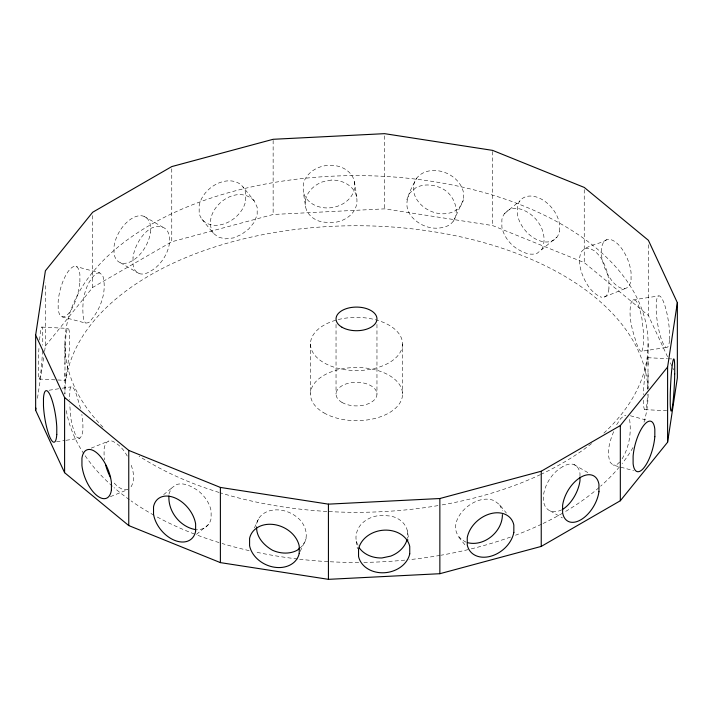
<?xml version="1.0" encoding="UTF-8"?>
<svg xmlns="http://www.w3.org/2000/svg" width="713" height="713" viewBox="0 0 713 713"><rect width="100%" height="100%" fill="white"/><g stroke="black" fill="none" stroke-linecap="round" stroke-linejoin="round"><path stroke-width="0.53" stroke-dasharray="3.56 2.67" d="M647.948 388.585A291.599 168.357 0 0 0 351.732 225.763A291.599 168.357 0 0 0 64.901 394.093L65.035 356.75A26.114 1.043 -88.4 0 1 66.149 333.024M648.099 343.969L647.965 381.312A26.114 1.043 -88.4 0 1 647.716 389.369M66.149 333.06L67.147 329.228A26.105 3.128 -85.1 0 1 69.607 335.948L69.607 343.345A26.105 3.128 -85.1 0 1 67.147 369.298L66.149 375.671A26.114 1.043 -88.4 0 1 65.035 378.059L64.901 373.354M37.468 398.309L43.743 356.874M44.571 351.42L45.4 345.965L45.4 282.945M168.936 494.127L171.245 488.387L175.906 484.733C183.375 482.122 190.505 485.892 196.699 489.76A26.105 18.288 46.1 0 1 211.119 511.007L211.119 518.467A26.105 18.288 46.1 0 1 196.699 529.795M541.755 249.684C550.08 232.278 534.411 210.433 516.301 208.267A26.105 18.288 46.1 0 0 501.881 219.595L501.881 226.992A26.105 18.288 46.1 0 0 516.301 248.302C522.486 252.179 529.634 255.94 537.094 253.329L556.933 237.162M299.612 548.235C310.511 540.597 306.759 524.75 297.374 517.513A26.096 20.668 23.5 0 0 272.455 510.205C264.131 511.212 255.709 517.986 256.591 526.987M406.793 199.649L409.877 192.956L415.626 187.911A26.096 20.668 23.5 0 1 440.545 187.813C458.281 194.943 464.413 225.05 440.545 227.857A26.096 20.668 23.5 0 1 415.626 220.549C399.993 207.635 408.54 193.41 416.766 178.116M254.434 527.905L259.523 516.943M300.155 551.452L306.207 538.413M453.477 221.128L463.414 199.685L463.414 192.287A26.087 20.579 24.9 0 0 438.593 170.844A26.087 20.579 24.9 0 0 413.772 184.605L413.772 192.011A26.087 20.579 24.9 0 0 438.593 213.454A26.087 20.579 24.9 0 0 463.414 199.685M613.67 431.659C609.722 441.169 606.335 452.309 610.212 462.38L613.216 465.152L633.652 470.651M80.551 408.478L77.307 397.542A26.096 5.178 81.8 0 0 71.059 386.847L69.981 389.2L69.517 399.922M641.941 351.215C645.372 340.912 642.939 329.246 641.941 318.577A26.096 5.178 81.8 0 0 635.693 300.476L633.099 299.897L631.139 302.392C628.18 315.137 631.682 328.39 635.693 340.529A26.096 5.178 81.8 0 0 641.941 351.215L667.216 347.311M616.656 424.734L620.47 418.789L624.285 415.421L625.907 415.233M622.101 458.851C629.526 446.757 631.771 431.258 629.249 417.417M66.122 440.295L79.901 438.165L81.861 435.67L82.913 430.411L82.913 423.014L81.861 414.369M45.4 345.965L92.672 287.437L171.762 241.769L273.141 214.479L384.574 208.856L492.612 225.566L584.241 262.607L648.402 315.511L667.546 356.758M619.704 462.077L616.656 464.769L613.216 465.152M606.701 239.746C598.911 244.559 588.189 244.506 581.674 251.422C578.029 258.079 579.509 265.851 581.674 272.731C585.168 282.384 590.658 292.241 600.284 296.786M163.651 494.644L171.245 488.387M504.546 213.57L519.92 200.888M196.494 534.358L208.454 524.492M131.085 486.827C135.399 479.493 133.411 470.348 130.274 462.88M91.175 448.147L108.679 441.08M110.399 496.658L127.823 489.617L123.153 489.671L117.832 486.819L114.044 482.951M604.321 296.982L625.943 288.248M61.951 316.732L85.72 323.132L88.715 322.641C100.123 310.93 107.44 291.884 102.788 275.681L99.784 272.919L76.122 266.546M331.099 180.095L322.231 181.958A26.105 21.087 -14.4 0 0 305.601 199.658M49.081 390.243L61.166 388.371M62.272 388.202L71.059 386.847M633.099 299.897L658.536 295.966M56.585 441.775L65.061 440.456M99.784 272.919L96.344 273.293C83.537 284.701 81.246 304.54 83.751 320.645L85.72 323.132M585.177 248.445L589.847 248.391L595.168 251.243L600.284 256.751A26.105 10.962 70.9 0 1 608.929 281.394L608.92 288.792M41.987 327.107L68.296 328.435M647.68 357.703L667.377 358.692M668.464 358.746L671.753 358.915M39.063 379.04L56.568 379.922M57.664 379.976L65.32 380.359M644.704 409.627L666.628 410.733M79.901 438.165L77.307 437.577A26.096 5.178 81.8 0 1 71.059 419.485L69.633 403.95M630.381 415.759L646.914 420.215M466.177 542.245C437.88 528.003 472.799 490.606 494.715 500.927L499.742 504.857L506.382 513.075M144.079 216.378L162.742 227.153M573.974 464.573L588.902 473.2M120.363 262.705L139.026 273.489M550.258 510.909L562.388 517.914M201.975 219.23L213.258 233.204L218.285 237.135L225.344 238.855L233.409 237.937L241.475 234.443L248.739 229.016L254.247 222.215L257.179 214.658L257.179 207.26L254.247 200.914L242.928 186.904M254.247 200.914C235.896 181.521 200.112 210.852 213.258 233.204M458.753 537.156L466.079 546.22M127.244 456.062C123.902 449.823 119.133 444.359 112.716 441.276A26.105 10.962 70.9 0 0 104.071 449.261L104.08 456.668A26.105 10.962 70.9 0 0 104.49 459.769M670.345 362.792L672.216 366.821M672.68 367.828L673.616 369.842M358.113 545.285C354.45 539.572 355.867 532.13 359.316 526.657A26.114 21.292 -4.9 0 1 381.901 515.365L390.769 516.069A26.105 21.087 -14.4 0 1 407.399 530.962L408.799 540.267M499.742 504.857L502.407 510.882M356.785 196.984L354.45 181.61A26.087 21.221 -8.6 0 0 328.853 165.3A26.087 21.221 -8.6 0 0 303.257 184.195L303.257 191.601L305.61 207.1A26.105 21.087 -14.4 0 0 322.231 221.993L331.099 222.697A26.114 21.292 -4.9 0 0 353.684 211.404C358.006 205.014 358.131 196.476 353.684 190.104A26.114 21.292 -4.9 0 0 331.099 180.059M356.215 541.078L357.382 548.76M648.099 364.708L647.965 360.003A26.114 1.043 -88.4 0 0 646.851 362.391L645.853 368.799A26.105 3.128 -85.1 0 0 643.393 394.672M648.402 244.746L648.402 315.511M648.099 373.354L648.099 388.638M643.393 400.26L643.393 402.114A26.105 3.128 -85.1 0 0 645.853 408.834L646.851 405.002A26.114 1.043 -88.4 0 0 647.493 394.619M584.241 189.631L584.241 262.607M579.972 476.15L579.972 473.37A26.114 14.322 -62.4 0 0 562.691 466.774M492.612 151.486L492.612 225.566M407.39 530.962L407.39 538.368M402.542 343.969A46.042 26.586 0 0 1 333.479 366.99A46.042 26.586 0 0 1 333.479 320.948A46.042 26.586 0 0 1 402.542 343.969L402.542 394.093M384.574 135.88L384.574 208.856M376.963 324.433L376.963 394.093M354.45 181.61L354.45 189.007A26.087 21.221 -8.6 0 1 328.853 207.911A26.087 21.221 -8.6 0 1 303.257 191.601M336.037 324.433L336.037 394.093M310.458 343.969L310.458 394.093M305.61 199.693L305.61 207.1M273.141 140.399L273.141 214.479M171.762 168.794L171.762 241.769M133.028 257.295L133.028 264.692A26.114 14.322 -62.4 0 0 150.309 271.288A26.114 15.802 -57.5 0 0 169.373 243.712L169.364 236.315A26.114 15.802 -57.5 0 0 150.309 228.686A26.114 14.322 -62.4 0 0 133.028 257.295M92.672 215.567L92.672 287.437M64.901 343.969L64.901 364.708M648.099 394.093A291.599 168.357 0 0 1 643.812 422.88M632.984 447.595A291.599 168.357 0 0 1 622.11 463.575M619.419 466.908A291.599 168.357 0 0 1 600.622 486.177M598.956 487.63A291.599 168.357 0 0 1 564.607 512.023M562.691 513.137A291.599 168.357 0 0 1 542.495 523.761M541.488 524.233A291.599 168.357 0 0 1 515.526 535.213M510.49 537.058A291.599 168.357 0 0 1 470.206 549.126M468.093 549.634A291.599 168.357 0 0 1 441.151 555.204M440.099 555.382A291.599 168.357 0 0 1 409.066 559.687M404.726 560.133A291.599 168.357 0 0 1 363.104 562.405M358.701 562.441A291.599 168.357 0 0 1 330.11 561.755M327.918 561.639A291.599 168.357 0 0 1 299.612 559.215M297.455 558.965A291.599 168.357 0 0 1 254.496 551.809M249.149 550.623A291.599 168.357 0 0 1 222.073 543.493M219.043 542.566A291.599 168.357 0 0 1 196.476 534.839M194.497 534.073A291.599 168.357 0 0 1 154.953 515.766M154.017 515.241A291.599 168.357 0 0 1 131.085 500.9M129.285 499.617A291.599 168.357 0 0 1 114.044 487.63M112.378 486.177A291.599 168.357 0 0 1 84.589 454.912M83.982 454.003A291.599 168.357 0 0 1 65.953 408.406M102.966 427.14A291.599 168.357 0 0 1 172.68 213.276A291.599 168.357 0 0 1 549.527 217.777A291.599 168.357 0 0 1 603.866 433.121M591.567 443.593A291.599 168.357 0 0 1 541.488 474.109M540.525 474.564A291.599 168.357 0 0 1 441.151 505.071M437.987 505.615A291.599 168.357 0 0 1 327.918 511.515M326.821 511.453A291.599 168.357 0 0 1 220.05 492.754M219.043 492.442A291.599 168.357 0 0 1 139.071 456.151M39.563 340.092A26.087 1.854 -87.1 0 1 42.762 334.593L42.762 341.99A26.087 1.854 -87.1 0 1 42.691 345.154M42.495 350.725A26.087 1.854 -87.1 0 1 40.133 376.66A26.087 1.854 -87.1 0 1 38.288 371.544L38.288 364.147A26.087 1.854 -87.1 0 1 39.063 346.393M608.929 288.854A26.105 10.962 70.9 0 1 600.284 296.84M561.746 509.848A26.114 15.802 -57.5 0 1 543.627 501.756L543.636 494.35A26.114 15.802 -57.5 0 1 562.691 466.73M669.525 339.664L669.525 332.267A26.087 5.517 81.2 0 0 662.876 300.333A26.087 5.517 81.2 0 0 656.227 303.604L656.227 311.002A26.087 5.517 81.2 0 0 662.876 342.935A26.087 5.517 81.2 0 0 669.525 339.664M631.058 279.844L631.058 272.446A26.087 12.219 68 0 0 616.317 242.696A26.087 12.219 68 0 0 601.585 248.142L601.585 255.539A26.087 12.219 68 0 0 616.317 285.298A26.087 12.219 68 0 0 631.058 279.844M559.473 231.235L559.473 223.837A26.087 17.451 50.5 0 0 538.431 197.724A26.087 17.451 50.5 0 0 517.38 206.815L517.38 214.212A26.087 17.451 50.5 0 0 538.431 240.326A26.087 17.451 50.5 0 0 559.473 231.235M245.744 200.496L245.744 193.098A26.087 19.304 -38.9 0 0 222.456 181.762A26.087 19.304 -38.9 0 0 199.168 205.638L199.168 213.035A26.087 19.304 -38.9 0 0 222.456 224.372A26.087 19.304 -38.9 0 0 245.744 200.496M150.39 232.75L150.39 225.353A26.087 15.062 -60 0 0 132.217 218.24A26.087 15.062 -60 0 0 114.053 246.333L114.053 253.73A26.087 15.062 -60 0 0 132.217 260.842A26.087 15.062 -60 0 0 150.39 232.75M79.892 281.893L79.892 274.496A26.087 9.002 -74.9 0 0 69.036 270.334A26.087 9.002 -74.9 0 0 58.172 301.385L58.172 308.782A26.087 9.002 -74.9 0 0 69.036 312.945A26.087 9.002 -74.9 0 0 79.892 281.893M323.943 412.889A46.042 26.586 0 0 0 400.973 400.973A46.042 26.586 0 0 0 344.584 368.416A46.042 26.586 0 0 0 323.943 412.889M342.026 402.444A20.463 11.818 0 0 0 376.268 397.15A20.463 11.818 0 0 0 351.206 382.685A20.463 11.818 0 0 0 342.026 402.444"/><path stroke-width="1.07" d="M35.65 335.11L45.4 270.78L92.672 212.251L171.762 166.584L273.141 139.293L384.574 133.661L492.612 150.381L584.241 187.421L648.402 240.317L677.35 302.695L677.35 377.89L667.6 442.22L620.328 500.749L541.238 546.416L439.859 573.707L328.426 579.339L220.388 562.619L128.759 525.579L64.598 472.683L35.65 410.305L35.65 335.11L64.598 397.489L64.598 472.683M35.65 410.305L35.98 408.121M667.6 442.22L667.6 367.035L677.35 302.695M64.598 397.489L128.759 450.393L220.388 487.434L328.426 504.144L439.859 498.521L541.238 471.231L620.328 425.563L667.6 367.035M299.612 548.235L297.374 550.151A26.096 20.668 23.5 0 1 272.455 550.24C264.416 545.605 256.707 537.673 256.591 527.914M195.959 529.661C180.469 527.308 167.92 511.649 168.936 495.972M468.093 542.798C484.644 546.595 502.531 531.408 502.407 514.581M620.328 425.563L620.328 500.749M579.972 477.068L579.972 480.767A26.114 14.322 -62.4 0 1 562.691 509.376M541.238 471.231L541.238 546.416M439.859 498.521L439.859 573.707M328.426 504.144L328.426 579.339M220.388 487.434L220.388 562.619M128.759 450.393L128.759 525.579M407.176 539.286A26.105 21.087 -14.4 0 1 390.769 556.104L381.901 557.967A26.114 21.292 -4.9 0 1 359.316 547.958M110.595 477.692A26.105 10.962 70.9 0 1 105.676 465.161M674.712 373.915L674.712 366.518A26.087 1.854 -87.1 0 0 672.475 363.692A26.087 1.854 -87.1 0 0 670.238 396.071L670.238 403.469A26.087 1.854 -87.1 0 0 672.475 406.294A26.087 1.854 -87.1 0 0 674.712 373.915M654.828 436.677L654.828 429.279A26.087 9.002 -74.9 0 0 643.964 425.117A26.087 9.002 -74.9 0 0 633.108 456.168L633.108 463.566A26.087 9.002 -74.9 0 0 643.964 467.728A26.087 9.002 -74.9 0 0 654.828 436.677M598.947 491.729L598.947 484.332A26.087 15.062 -60 0 0 580.783 477.22A26.087 15.062 -60 0 0 562.61 505.312L562.61 512.709A26.087 15.062 -60 0 0 580.783 519.822A26.087 15.062 -60 0 0 598.947 491.729M513.832 532.424L513.832 525.026A26.087 19.304 -38.9 0 0 490.544 513.699A26.087 19.304 -38.9 0 0 467.256 537.566L467.256 544.964A26.087 19.304 -38.9 0 0 490.544 556.3A26.087 19.304 -38.9 0 0 513.832 532.424M409.743 553.867L409.743 546.47A26.087 21.221 -8.6 0 0 384.147 530.151A26.087 21.221 -8.6 0 0 358.55 549.055L358.55 556.452A26.087 21.221 -8.6 0 0 384.147 572.762A26.087 21.221 -8.6 0 0 409.743 553.867M299.228 553.457L299.228 546.051A26.087 20.579 24.9 0 0 274.407 524.608A26.087 20.579 24.9 0 0 249.586 538.377L249.586 545.775A26.087 20.579 24.9 0 0 274.407 567.218A26.087 20.579 24.9 0 0 299.228 553.457M195.62 531.247L195.62 523.85A26.087 17.451 50.5 0 0 174.569 497.736A26.087 17.451 50.5 0 0 153.527 506.827L153.527 514.225A26.087 17.451 50.5 0 0 174.569 540.338A26.087 17.451 50.5 0 0 195.62 531.247M111.415 489.92L111.415 482.523A26.087 12.219 68 0 0 96.683 452.764A26.087 12.219 68 0 0 81.942 458.218L81.942 465.616A26.087 12.219 68 0 0 96.683 495.366A26.087 12.219 68 0 0 111.415 489.92M56.773 434.458L56.773 427.06A26.087 5.517 81.2 0 0 50.124 395.127A26.087 5.517 81.2 0 0 43.475 398.398L43.475 405.795A26.087 5.517 81.2 0 0 50.124 437.729A26.087 5.517 81.2 0 0 56.773 434.458M342.026 327.258A20.463 11.818 0 0 0 376.268 321.964A20.463 11.818 0 0 0 351.206 307.49A20.463 11.818 0 0 0 342.026 327.258"/></g></svg>
